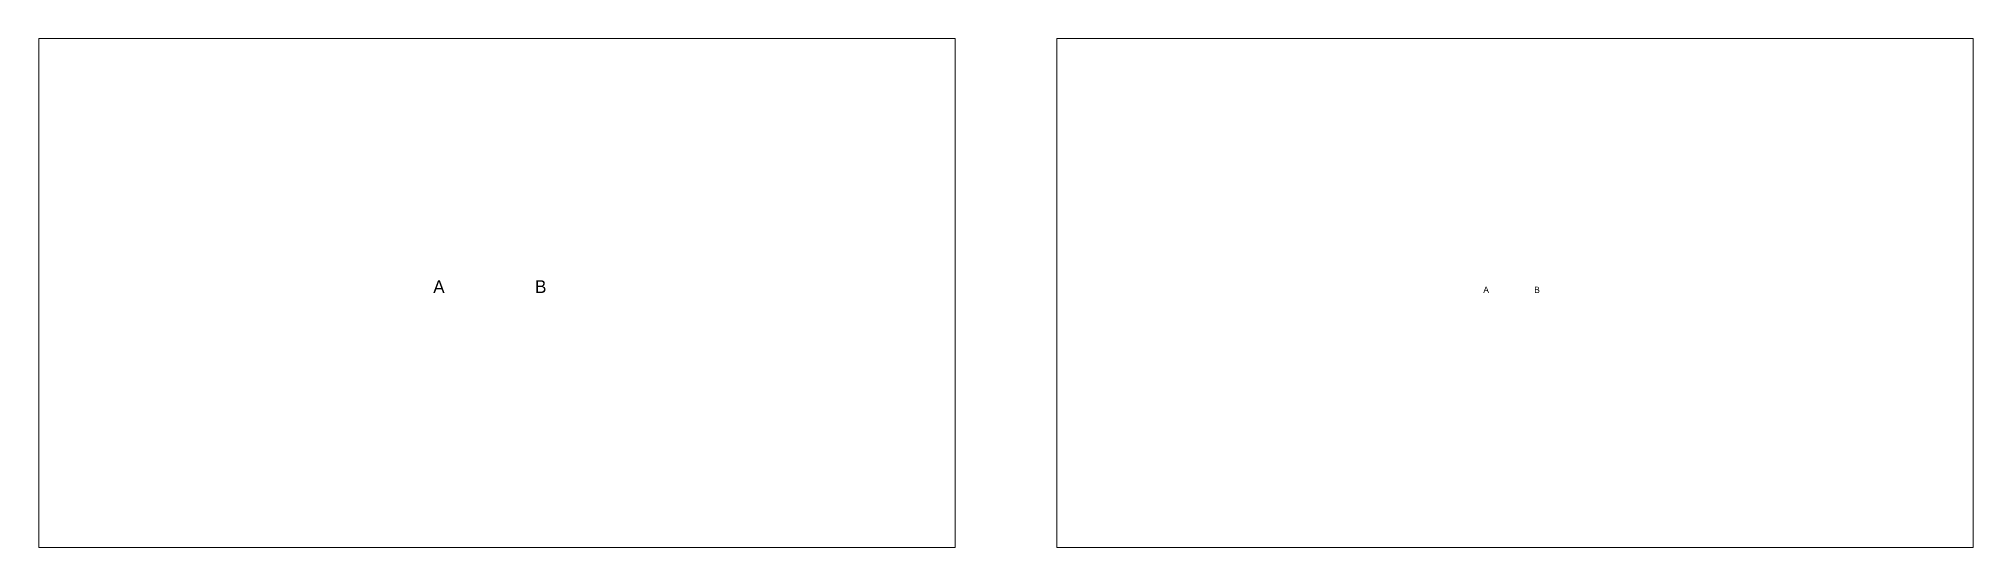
# Paper-space layout 'Layout1' of a CAD drawing. Header units: metres. Extents: x 20 to 400, y 100 to 200.
# The model-space entities are those that its viewports show. They can reach past a viewport. Long polylines and large blocks are cut down to what shows.
import ezdxf

# ---------------------------------------------------------------- set-up
doc = ezdxf.new("R2010")
doc.units = ezdxf.units.M

msp = doc.modelspace()

# ---------------------------------------------------------------- texts
at = {"char_height": 125, "attachment_point": 1}
for s, insert in [('A', (0, 0)), ('B', (1000, 0))]:
    msp.add_mtext(s, dxfattribs=dict(at, insert=insert))

psp = doc.layouts.get("Layout1")

# ---------------------------------------------------------------- viewports
at = {"layer": '0'}
psp.add_viewport(center=(110, 150), size=(180, 100), view_center_point=(625, -125), view_height=5000, dxfattribs=at)
psp.add_viewport(center=(310, 150), size=(180, 100), view_center_point=(625, -125), view_height=10000, status=3, dxfattribs=at)

doc.saveas('drawing.dxf')
